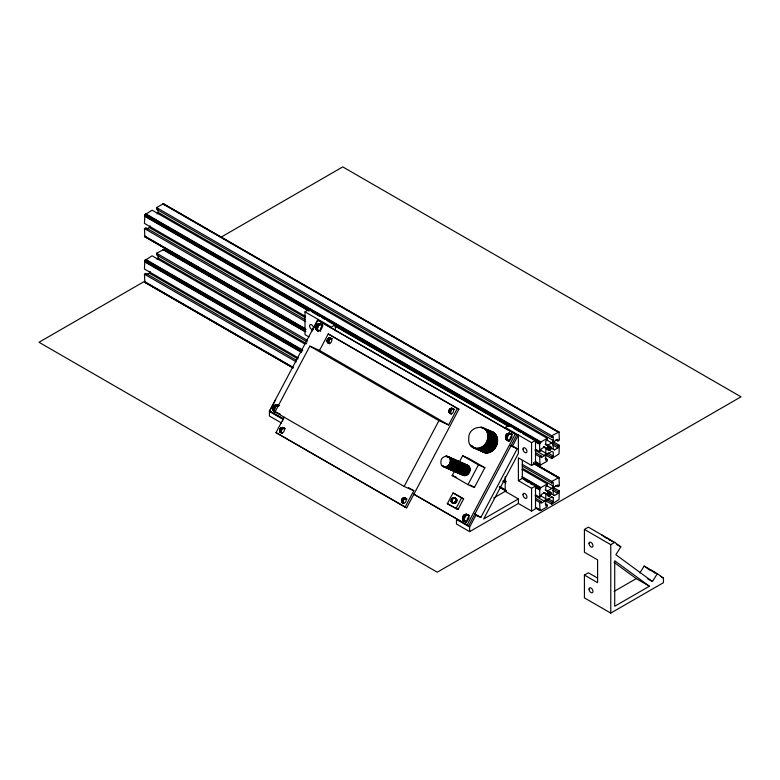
<?xml version="1.0" encoding="UTF-8"?>
<svg xmlns="http://www.w3.org/2000/svg" width="780" height="780" viewBox="0 0 780 780"><rect width="100%" height="100%" fill="white"/><g stroke="black" fill="none" stroke-linecap="round" stroke-linejoin="round"><path stroke-width="1.17" d="M401.485 500.945C401.125 496.45 408.232 497.513 405.834 501.667C405.229 503.061 403.114 503.89 402.031 502.554C399.877 498.361 406.585 505.625 402.188 502.72M403.065 501.637L403.923 499.415L405.883 498.508M448.939 411.343C448.529 407.101 455.393 407.657 453.404 411.82C450.665 417.817 446.257 407.355 451.22 413.819M450.518 412.045L451.561 409.627L453.57 408.925M450.352 461.224C451.24 453.94 440.485 455.432 440.924 461.857C440.027 469.141 450.781 467.649 450.352 461.224L470.018 469.882C469.872 473.168 466.508 476.648 463.096 475.322L443.02 466.469M455.832 500.204C455.569 494.032 447.554 501.16 452.79 503.051C455.13 503.87 456.505 498.03 456.553 501.686C455.715 504.085 452.927 503.704 451.513 502.203M456.817 500.633L456.124 498.595L454.447 498.108M470.018 469.882L468.956 466.138L466.206 464.763M275.73 411.947C269.422 411.596 275.135 400.822 278.801 406.146M275.613 412.152C272.883 409.968 275.36 404.664 278.801 405.502M279.64 430.599C279.279 426.104 286.387 427.167 283.988 431.32C280.868 436.79 276.978 426.455 282.292 433.339M281.229 431.291L282.077 429.068L284.271 428.181M315.793 327.844C315.305 321.857 324.782 323.271 321.584 328.799C320.775 330.661 317.967 331.763 316.524 329.989C313.804 324.753 321.175 333.138 316.729 330.213M317.372 328.536L318.767 325.319L321.731 324.46M327.103 340.997C326.683 336.755 333.548 337.311 331.558 341.474C328.75 347.519 324.295 336.833 329.55 343.619M328.682 341.698L329.726 339.281L331.948 338.637M462.55 518.408C462.15 512.08 471.9 514.205 468.156 519.675C464.081 525.983 458.854 513.357 466.089 522.064M464.129 519.1L465.523 515.873L468.478 515.014M487.646 437.141C489.421 422.555 467.912 425.548 468.78 438.389C467.005 452.965 488.514 449.982 487.646 437.141L497.533 441.49C497.396 448.666 488.894 456.212 482.128 451.483M497.533 441.49C498.147 436.81 494.978 431.389 489.898 431.252M505.479 437.356C505.069 431.028 514.829 433.154 511.085 438.623C510.11 440.573 506.893 441.188 505.859 438.974C504.143 434.158 511.553 444.327 506.893 440.076M507.058 438.048L508.443 434.821L511.407 433.963M547.862 449.514C550.953 440.242 552.883 453.755 547.862 449.514L543.64 447.077M305.682 316.505L144.456 223.411L144.846 214.822L152.1 210.181L547.267 438.331L547.267 440.008L545.746 440.875L545.746 444.834L547.267 445.477L551.743 442.894L553.254 440.495L553.254 436.546L551.743 437.414L156.575 209.274L156.575 207.597L163.234 203.804L164.219 204.711M298.311 357.874L144.456 269.051L144.846 260.452L152.1 255.811L304.892 344.029M535.801 452.858L541.076 455.9L541.076 457.645L544.499 455.666L545.815 453.16L545.815 447.993L544.499 446.998L541.076 448.978L541.076 450.723L539.624 451.561L539.672 443.84L540.94 441.977L547.267 438.331M535.801 498.488L541.076 501.53L541.076 503.275L544.499 501.296L545.815 498.79L545.815 493.623L544.499 492.628L541.076 494.608L541.076 496.353L539.624 497.191L539.799 489.031L540.94 487.607L547.267 483.961L547.267 485.638L545.746 486.505L545.746 490.464L547.267 491.107L551.743 488.524L553.254 486.125L553.254 482.177L551.743 483.044L522.239 466.011M551.07 493.76C548.808 486.584 545.63 502.291 551.07 493.76L548.964 492.541M146.767 229.008L149.331 227.526L150.208 225.849M146.767 274.638L149.331 273.156L150.208 271.479M283.12 418.87L269.461 410.982L317.616 320.073L516.779 434.84L468.624 525.749L413.449 494.11M281.59 423.052L269.431 416.032L269.431 411.469L275.691 399.662M312.078 330.954L318.172 319.449M405.083 507.136L406.663 507.829L458.903 409.188L457.324 408.496L448.617 424.934L319.527 350.405L309.845 346.144L275.018 411.908L404.108 486.437L413.79 490.698L405.083 507.136L275.993 432.607L284.154 417.193M319.527 350.405L328.244 333.967L458.903 409.188M404.108 486.437L438.935 420.673L448.617 424.934M459.322 461.994L462.628 455.764L469.053 458.591L484.858 467.717L474.406 487.441L467.981 484.624L452.176 475.498L454.925 470.301M447.349 503.666L453.005 492.979L455.081 493.896L463.642 498.839L457.987 509.525L447.349 503.666L457.987 509.525M467.981 484.624L478.433 464.89L484.858 467.717M455.91 508.609L461.575 497.923L463.642 498.839M467.044 525.057L515.2 434.138L516.779 434.84M469.648 527.066L456.476 519.46L456.476 524.024L469.648 531.629L469.648 527.066L475.907 515.258L480.851 517.433L517.237 448.724L512.167 445.799M510.266 445.38L512.294 446.55L518.388 435.045L518.388 453.453L483.697 518.953L518.388 498.927L518.388 503.49L469.648 531.629M657.355 573.651L663.458 578.117L663.458 582.679L610.769 613.1L584.425 597.889L584.425 575.075L597.597 582.679L597.597 559.865L584.425 552.26L584.425 529.444L588.374 527.163L614.718 542.373L620.812 546.838L615.868 554.726L652.421 581.529L657.355 573.651L644.183 566.046L639.863 572.939M157.082 213.944L158.086 212.355L158.086 209.381M157.082 259.574L158.086 257.985L158.086 255.011M305.019 329.219L144.846 236.74L144.456 228.589L145.909 227.75L305.029 319.615M307.261 341.903L156.575 254.904L156.575 253.227L163.829 249.483L305.038 331.012M292.373 367.546L144.846 282.37L144.456 274.219L145.909 273.38L296.595 360.38M144.476 281.385L39 342.274L437.239 572.198L741 396.815L342.761 166.9L220.418 237.539M181.389 260.072L183.495 258.853M309.055 336.999L305 334.659L305 311.844L308.948 309.562M509.165 425.159L505.216 427.44L531.56 442.65L535.509 440.369L535.509 463.183L531.56 465.465L518.388 457.86L518.388 480.675L531.56 488.28L535.509 485.998L535.509 508.813L531.56 511.095L518.388 503.49M156.575 207.597L551.743 435.747L558.997 432.003L559.377 440.154L557.934 440.993L555.828 439.774M535.411 454.301L539.624 456.739L541.076 455.9M552.659 443.118L557.934 446.16L559.377 445.331L558.997 453.931L551.743 458.562L545.415 454.906M552.396 448.675L554.512 449.894L557.934 447.915L557.934 446.16M535.792 462.452L540.599 464.938L547.267 461.146L547.267 459.469L545.746 460.346L545.746 456.398L547.267 453.999L551.743 451.415L553.254 452.059L553.254 456.017L551.743 456.885L546.468 453.843M518.388 480.675L522.337 478.394L522.337 460.385M493.652 498.001L505.216 491.322L518.388 498.927M522.239 464.344L551.743 481.377L558.997 477.633L559.377 485.784L557.934 486.623L555.828 485.404M535.411 499.931L539.624 502.369L541.076 501.53M552.659 488.748L557.934 491.79L559.377 490.961L558.997 499.561L551.743 504.192L545.415 500.536M552.396 494.305L554.512 495.524L557.934 493.545L557.934 491.79M535.792 508.082L540.599 510.568L547.267 506.776L547.267 505.099L545.746 505.976L545.746 502.027L547.267 499.629L551.743 497.045L553.254 497.689L553.254 501.647L551.743 502.515L546.468 499.473M584.425 529.444L610.769 544.654L614.718 542.373M584.425 575.075L588.374 572.793L597.49 578.058M614.162 591.367L636.236 578.624L649.408 586.228L614.718 606.255L614.718 560.781L649.408 586.228M145.772 282.282L144.846 282.37M145.431 236.798L144.846 236.74M319.858 323.69L322.013 324.558M319.556 323.661L322.754 325.046M319.244 323.661L320.824 324.363M318.932 323.7L320.522 324.402M318.63 323.778L320.209 324.47M318.318 323.885L319.907 324.577M318.026 324.022L319.605 324.714M317.733 324.188L319.312 324.889M317.45 324.392L319.03 325.084M317.187 324.616L318.767 325.319M316.933 324.87L318.523 325.572M316.709 325.153L318.289 325.845M316.505 325.445L318.084 326.137M316.319 325.757L317.899 326.459M316.163 326.089L317.743 326.791M316.027 326.43L317.606 327.132M315.929 326.781L317.509 327.473M315.851 327.132L317.431 327.834M315.812 327.493L317.392 328.185M315.812 328.195L317.392 328.887M315.861 328.536L317.44 329.228M315.939 328.858L317.519 329.55M316.036 329.17L317.626 329.862M316.173 329.462L317.752 330.164M316.339 329.735L317.918 330.437M316.524 329.989L318.103 330.681M317.206 330.574L318.796 331.266A3.724 3.032 -66.3 0 1 317.694 326.898A3.724 3.032 -66.3 0 1 321.535 324.412M329.921 337.867L332.153 338.705M329.686 337.867L331.266 338.559M329.452 337.896L331.032 338.588M329.219 337.945L330.808 338.647M328.994 338.032L330.574 338.725M328.77 338.13L330.349 338.832M328.546 338.257L330.135 338.959M328.341 338.413L329.921 339.105M328.136 338.578L329.726 339.281M327.951 338.773L329.54 339.466M327.785 338.978L329.365 339.671M327.629 339.202L329.209 339.895M327.493 339.436L329.072 340.139M327.376 339.69L328.955 340.382M327.278 339.944L328.858 340.636M327.2 340.207L328.78 340.899M327.142 340.47L328.721 341.162M327.113 340.733L328.692 341.435M327.113 341.26L328.692 341.962M327.142 341.513L328.731 342.215M327.2 341.757L328.79 342.459M327.278 341.991L328.868 342.693M327.385 342.215L328.965 342.907M327.502 342.42L329.082 343.112M327.639 342.605L329.384 343.473M327.971 342.917L329.745 343.736M509.535 433.202L512.207 434.363M509.233 433.173L512.431 434.558M451.99 408.232L453.784 408.973M508.93 433.173L510.51 433.875M451.532 408.213L454.711 409.588M508.618 433.212L510.198 433.914M451.298 408.242L452.878 408.935M508.307 433.29L509.886 433.982M451.064 408.291L452.644 408.993M508.004 433.387L509.584 434.09M450.84 408.369L452.419 409.071M450.606 408.476L452.195 409.168M507.702 433.534L509.281 434.226M450.392 408.603L451.971 409.305M507.409 433.7L508.989 434.401M450.187 408.759L451.766 409.451M507.127 433.904L508.716 434.596M449.982 408.925L451.561 409.627M506.863 434.128L508.443 434.821M449.797 409.12L451.376 409.812M449.631 409.325L451.21 410.017M506.62 434.382L508.199 435.074M449.475 409.549L451.055 410.241M506.386 434.655L507.965 435.357M449.339 409.783L450.918 410.475M506.181 434.957L507.76 435.649M449.212 410.026L450.801 410.728M449.114 410.29L450.703 410.982M505.996 435.269L507.575 435.971M449.036 410.553L450.625 411.245M505.84 435.601L507.419 436.293M448.988 410.816L450.567 411.508M505.713 435.942L507.292 436.634M448.948 411.079L450.528 411.772M505.606 436.293L507.185 436.985M448.948 411.606L450.538 412.298M448.988 411.86L450.567 412.561M505.528 436.644L507.117 437.336M449.046 412.103L450.625 412.805M449.124 412.337L450.703 413.039M505.489 437.005L507.068 437.697M449.231 412.561L450.811 413.254M449.348 412.766L450.928 413.459M449.485 412.952L451.064 413.654M481.796 427.196L493.321 432.247M449.641 413.117L451.396 413.965M480.919 427.001L494.072 432.744M505.489 437.707L507.068 438.399M505.537 438.038L507.117 438.74M481.114 427.391L494.764 433.329M505.616 438.37L507.195 439.062M485.511 429.653L495.398 434.002M505.723 438.682L507.302 439.374M505.859 438.974L507.439 439.666M486.067 430.394L495.953 434.743M506.015 439.247L507.595 439.94M506.2 439.501L507.78 440.193M506.415 439.725L509.311 441.08M486.544 431.213L496.431 435.562M486.954 432.101L496.831 436.449M487.266 433.036L497.152 437.385M487.5 434.011L497.386 438.36M487.636 435.035L497.523 439.384M512.294 446.55L517.237 448.724M487.685 436.078L497.572 440.427M487.519 438.204L497.396 442.552M487.295 439.267L497.182 443.615M486.983 440.31L496.87 444.659M486.593 441.334L496.48 445.682M486.115 442.328L496.002 446.677M485.569 443.274L495.456 447.623M484.945 444.161L494.832 448.51M484.263 444.99L494.149 449.339M483.522 445.75L493.399 450.099M482.723 446.443L492.609 450.781M481.884 447.037L491.77 451.386M481.006 447.544L490.893 451.893M480.11 447.964L489.996 452.312M479.193 448.285L489.07 452.634M478.257 448.5L488.144 452.848M470.36 445.127L472.563 446.101M470.925 445.877L473.119 446.842M477.331 448.617L487.217 452.965M476.414 448.627L486.301 452.975M471.549 446.55L481.435 450.898L480.802 450.226M472.241 447.135L485.394 452.878M472.992 447.632L484.517 452.673M447.427 456.261L468.293 465.504M446.54 456.115L468.634 465.796M449.28 457.48L468.956 466.138M446.082 456.115L464.656 464.285M445.614 456.173L448.89 457.616M449.563 457.86L469.228 466.508M449.806 458.269L469.472 466.918M450.002 458.708L469.677 467.356M450.157 459.176L469.833 467.825M450.274 459.664L469.95 468.322M450.352 460.171L470.018 468.829M450.372 460.697L470.038 469.345M450.284 461.76L469.96 470.418M450.177 462.296L469.843 470.944M450.021 462.813L469.687 471.471M449.826 463.33L469.492 471.978M449.592 463.817L469.258 472.475M449.309 464.295L468.985 472.943M448.997 464.744L468.673 473.392M448.656 465.153L468.331 473.811M448.285 465.533L467.961 474.191M447.886 465.874L467.561 474.532M447.466 466.177L467.142 474.825M447.037 466.43L466.703 475.088M446.579 466.645L466.255 475.293M446.121 466.801L465.796 475.449M445.663 466.908L465.328 475.566M453.726 470.515L457.012 471.949M441.987 465.601L444.171 466.557M445.195 466.966L464.86 475.615M442.299 465.933L464.402 475.624M442.65 466.226L463.954 475.576M452.176 475.498L456.456 477.38M276.929 404.742L279.084 405.61M276.627 404.713L278.206 405.405M276.315 404.713L277.904 405.415M276.013 404.752L277.592 405.444M275.701 404.82L277.28 405.522M275.398 404.927L276.978 405.629M275.096 405.073L276.676 405.766M274.804 405.239L276.383 405.931M274.521 405.444L276.101 406.136M274.258 405.668L275.837 406.36M274.014 405.922L275.594 406.614M273.78 406.195L275.36 406.897M273.575 406.497L275.155 407.189M273.39 406.809L274.969 407.501M273.234 407.14L274.814 407.833M273.098 407.482L274.687 408.174M273 407.833L274.579 408.525M272.922 408.184L274.511 408.876M272.883 408.544L274.462 409.237M272.863 408.895L274.453 409.588M272.883 409.237L274.462 409.939M272.932 409.578L274.511 410.28M273.01 409.909L274.589 410.602M273.117 410.221L274.697 410.914M273.244 410.514L274.833 411.206M273.41 410.787L274.989 411.479M273.595 411.04L275.174 411.733M273.799 411.255L280.4 414.277M274.287 411.616L275.866 412.318A3.724 3.032 -66.3 0 1 274.765 407.95A3.724 3.032 -66.3 0 1 278.606 405.454M269.461 410.982L283.657 418.957M454.369 497.718L455.764 498.332M453.921 497.64L456.124 498.595M453.463 497.679L454.681 498.079M455.296 498.332L456.427 498.956M453.229 497.728L454.214 498.166M455.559 498.722L456.544 499.161M452.995 497.806L453.989 498.244M455.656 498.947L456.641 499.375M455.735 499.18L456.719 499.609M455.793 499.424L456.778 499.853M455.832 499.678L456.817 500.107M455.842 499.941L456.827 500.37M452.147 498.361L453.131 498.8M451.961 498.556L452.946 498.985M455.793 500.467L456.787 500.906M455.744 500.731L456.729 501.169M451.493 499.219L452.488 499.649M455.666 500.994L456.651 501.433M455.569 501.257L456.553 501.686M451.376 499.463L452.361 499.902M451.279 499.717L452.264 500.156M455.452 501.501L456.436 501.93M451.201 499.98L452.195 500.419M455.305 501.735L456.3 502.174M455.149 501.959L456.144 502.398M454.984 502.164L455.969 502.603M454.798 502.359L455.783 502.788M451.113 501.043L452.107 501.472M454.594 502.525L455.588 502.964M454.389 502.681L455.374 503.11M451.152 501.296L452.137 501.735M282.692 427.489L284.7 428.308M451.21 501.54L452.195 501.979M454.174 502.808L455.159 503.236M282.233 427.469L285.421 428.844M451.288 501.774L452.273 502.213M453.95 502.905L454.935 503.344M281.999 427.489L283.579 428.191M451.386 501.998L452.38 502.427M453.716 502.993L454.701 503.422M281.765 427.547L283.354 428.24M453.248 503.071L454.467 503.48M281.541 427.625L283.12 428.327M451.805 502.554L454.009 503.509M281.317 427.732L282.896 428.425M452.166 502.827L453.56 503.432M281.093 427.859L282.672 428.552M280.888 428.005L282.467 428.707M280.683 428.181L282.272 428.873M280.498 428.366L282.077 429.068M280.332 428.581L281.911 429.273M280.176 428.805L281.755 429.497M280.04 429.039L281.619 429.731M279.923 429.283L281.502 429.975M279.815 429.536L281.404 430.238M279.747 429.799L281.327 430.502M279.689 430.063L281.268 430.765M279.649 430.336L281.239 431.028M279.659 430.862L281.239 431.555M279.689 431.116L281.278 431.808M279.747 431.36L281.327 432.052M279.825 431.594L281.414 432.286M279.932 431.818L281.512 432.51M280.049 432.023L281.629 432.715M280.186 432.208L281.775 432.9M466.606 514.254L469.024 515.249M280.342 432.373L282.487 433.436M466.303 514.225L469.511 515.609M466.001 514.225L467.581 514.917M465.689 514.264L467.269 514.956M465.377 514.332L466.966 515.034M465.075 514.439L466.654 515.141M464.773 514.576L466.352 515.278M464.48 514.751L466.06 515.443M464.207 514.946L465.787 515.648M463.934 515.18L465.523 515.873M275.993 432.607L406.663 507.829M463.69 515.434L465.27 516.126M463.456 515.707L465.046 516.409M463.252 516.009L464.841 516.701M463.066 516.321L464.656 517.013M462.91 516.652L464.5 517.345M462.784 516.994L464.363 517.686M462.677 517.345L464.256 518.037M462.608 517.696L464.188 518.388M462.56 518.047L464.139 518.749M462.569 518.749L464.149 519.451M462.608 519.09L464.197 519.792M462.686 519.422L464.266 520.114M462.793 519.733L464.373 520.426M462.93 520.026L464.51 520.718M463.086 520.299L464.675 520.991M463.271 520.543L464.851 521.245M463.486 520.767L466.381 522.122M463.964 521.128L465.816 521.957M404.752 497.884L406.331 498.576M404.303 497.806L407.101 499.024M403.845 497.835L405.659 498.508M403.611 497.894L405.19 498.586M403.377 497.971L404.966 498.664M403.153 498.079L404.742 498.771M402.938 498.206L404.518 498.898M402.724 498.352L404.313 499.054M402.529 498.527L404.108 499.219M402.344 498.712L403.923 499.415M402.168 498.927L403.757 499.619M402.012 499.142L403.601 499.843M401.875 499.385L403.465 500.077M401.758 499.629L403.338 500.321M401.661 499.883L403.24 500.584M401.583 500.146L403.162 500.838M401.534 500.409L403.114 501.111M401.495 500.682L403.075 501.374M401.495 501.208L403.084 501.901M401.534 501.462L403.114 502.154M401.593 501.706L403.172 502.398M401.671 501.94L403.25 502.632M401.768 502.164L403.357 502.856M401.895 502.369L403.611 503.246M463.096 475.322L461.38 473.879M654.391 572.696L655.005 573.047M163.556 203.775L559.201 432.198M163.234 203.804L559.338 432.49M162.893 203.951L558.061 432.091M158.086 212.355L553.254 440.495M553.059 441.675L559.377 445.331M546.468 439.852L551.743 442.894M552.659 444.873L557.934 447.915M549.013 445.936L551.119 447.154M545.493 444.005L547.599 445.224M549.042 446.404L551.148 447.613M545.152 444.259L547.267 445.477M145.772 213.837L540.94 441.977M547.911 446.306L551.07 448.13M145.431 214.081L540.599 442.231M145.119 214.422L540.286 442.562M547.736 446.833L550.894 448.666M144.846 214.822L540.014 442.962M547.472 447.359L550.631 449.183M144.631 215.251L310.079 310.772M312.185 311.99L319.556 316.251M321.672 317.46L324.831 319.293M326.937 320.502L511.349 426.972M513.454 428.191L520.835 432.452M522.941 433.67L539.799 443.401M547.131 447.827L550.3 449.651M144.505 215.699L308.89 310.606M335.234 325.816L509.106 426.202M535.45 441.412L539.672 443.84M546.751 448.227L549.91 450.05M144.456 216.118L308.851 311.025M335.195 326.235L508.014 426.007M535.411 441.831L539.624 444.259M543.699 446.774L545.815 447.993M547.394 449.134L549.5 450.343M546.985 449.309L549.091 450.528M305 311.844L331.344 327.054L335.293 324.773L335.293 330.779M317.616 320.073L515.2 434.138M547.989 452.975L553.254 456.017M540.54 450.119L545.815 453.16M535.411 449.134L539.624 451.561M149.331 227.526L305.292 317.567M535.012 450.197L544.499 455.666M545.152 458.26L547.267 459.469M328.244 333.967L457.324 408.496M144.456 228.589L305.682 321.672M144.456 235.891L305.682 328.975M535.411 461.604L540.94 464.792M144.505 236.252L305.731 329.345M535.333 461.897L540.599 464.938M144.631 236.545L305.857 329.628M535.012 461.935L540.286 464.977M533.705 463.027L558.997 477.633M163.556 249.405L305.819 331.539M533.432 462.95L559.201 477.828M163.234 249.434L305.497 331.568M534.173 463.583L558.402 477.584M162.893 249.58L305.156 331.715M533.832 463.729L558.324 477.877M156.575 253.227L307.261 340.226M158.086 257.985L306.677 343.765M522.697 468.488L553.254 486.125M309.845 346.144L438.935 420.673M521.976 469.355L547.267 483.961M553.059 487.305L559.377 490.961M546.468 485.482L551.743 488.524M552.659 490.503L557.934 493.545M549.013 491.566L551.119 492.784M545.152 489.889L547.267 491.107M549.042 492.034L551.148 493.243M145.772 259.467L302.786 350.113M521.976 476.658L540.94 487.607M145.431 259.711L302.445 350.366M522.688 477.516L540.599 487.861M145.119 260.052L302.133 350.698M522.366 477.857L540.286 488.192M547.736 492.463L550.894 494.296M144.846 260.452L301.86 351.098M522.093 478.247L540.014 488.592M547.472 492.989L550.631 494.812M144.631 260.881L301.645 351.536M525.047 480.509L528.206 482.342M530.312 483.551L532.428 484.77M534.534 485.989L539.799 489.031M548.184 494.072L550.3 495.281M144.505 261.329L301.519 351.975M535.45 487.042L539.672 489.469M546.751 493.857L549.91 495.68M144.456 261.748L301.47 352.394M535.411 487.461L539.624 489.889M551.148 496.47L553.254 497.689M543.699 492.404L545.815 493.623M547.394 494.764L549.5 495.973M546.985 494.939L549.091 496.158M547.989 498.605L553.254 501.647M540.54 495.748L545.815 498.79M535.411 494.764L539.624 497.191M149.331 273.156L297.911 358.936M535.012 495.827L544.499 501.296M616.756 544.499L620.812 546.838M462.628 455.764L478.433 464.89M504.192 480.236L506.298 481.455M545.152 503.89L547.267 505.099M144.456 274.219L296.205 361.822M502.739 481.075L505.898 482.898M660.416 576.361L663.458 578.117M144.456 281.522L293.299 367.458M500.633 487.159L505.898 490.201M535.411 507.234L540.94 510.422M144.505 281.882L293.085 367.673M499.502 486.847L505.947 490.561M535.45 507.604L540.599 510.568M144.631 282.175L293.212 367.965M499.18 486.876L506.083 490.854M535.587 507.887L540.286 510.608M499.97 487.402L506.288 491.049M647.351 578.604L652.421 581.529M470.194 485.014L474.406 487.441M453.005 492.979L461.575 497.923M474.767 513.923L480.851 517.433M474.815 514.215L478.871 516.555M408.544 487.666L413.79 490.698M413.975 494.198L468.624 525.749M269.431 411.469L282.604 419.075L282.604 421.356M609.082 539.77L609.911 540.286M651.232 570.745L649.496 569.468L655.278 572.939M601.546 534.768L605.894 537.956M644.183 566.046L649.408 569.878M614.075 562.361L636.236 578.624M554.512 449.894L553.196 448.9L553.196 443.732L554.512 441.217L557.934 439.247L557.934 440.993M554.512 495.524L553.196 494.53L553.196 489.362L554.512 486.847L557.934 484.877L557.934 486.623M612.709 541.739L606.625 537.966L607.084 538.424M540.014 464.89L539.624 456.739M540.014 510.52L539.624 502.369M163.829 249.483L164.219 250.341M610.769 544.654L610.769 613.1M551.743 435.747L551.743 437.414M551.743 456.885L551.743 458.562M551.743 481.377L551.743 483.044M551.743 502.515L551.743 504.192M531.56 442.65L531.56 465.465M531.56 488.28L531.56 511.095M505.216 476.765L505.216 491.322M466.284 522.103A3.724 3.032 -66.3 0 1 464.295 517.92A3.724 3.032 -66.3 0 1 468.283 514.966M509.213 441.061A3.724 3.032 -66.3 0 1 507.214 436.868A3.724 3.032 -66.3 0 1 511.212 433.914M510.081 440.047A3.724 3.032 -66.3 0 1 510.188 438.175L510.549 437.268A3.724 3.032 -66.3 0 1 511.768 435.835M467.161 521.089A3.724 3.032 -66.3 0 1 468.839 516.877M313.297 329.18A2.798 1.609 60 0 1 309.962 327.424A2.798 1.609 60 0 1 311.24 324.607A2.798 1.609 60 0 1 313.492 328.75M320.677 331.373A3.724 3.032 -66.3 0 1 320.502 328.663L320.863 327.756A3.724 3.032 -66.3 0 1 322.871 325.884M589.027 543.514A2.798 1.609 60 0 0 591.991 547.199A2.798 1.609 60 0 0 591.991 543.25A2.798 1.609 60 0 0 589.027 543.514M589.027 589.144A2.798 1.609 60 0 0 591.991 592.829A2.798 1.609 60 0 0 591.991 588.88A2.798 1.609 60 0 0 589.027 589.144M523 449.114A2.798 1.609 60 0 0 525.964 452.8A2.798 1.609 60 0 0 525.964 448.851A2.798 1.609 60 0 0 523 449.114M523 494.744A2.798 1.609 60 0 0 525.964 498.43A2.798 1.609 60 0 0 525.964 494.481A2.798 1.609 60 0 0 523 494.744"/></g></svg>
